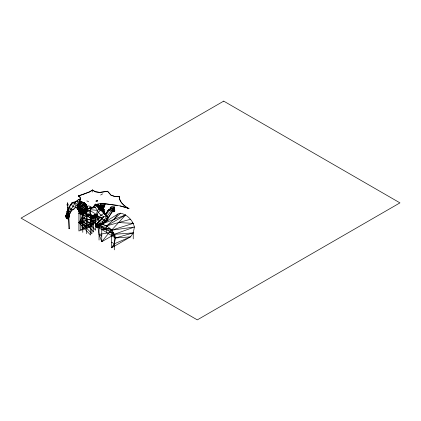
<?xml version="1.0" encoding="UTF-8"?>
<svg xmlns="http://www.w3.org/2000/svg" width="421" height="421" viewBox="0 0 421 421"><rect width="100%" height="100%" fill="white"/><g stroke="black" fill="none" stroke-linecap="round" stroke-linejoin="round"><path stroke-width="0.63" d="M90.768 215.142L90.768 219.594L98.935 216.636M102.887 206.632L103.461 205.685L100.293 205.18L98.988 206.185L100.293 205.18L102.545 206.148L102.545 208.8L102.598 207.106L103.04 206.827L100.403 204.253L103.461 205.685L102.545 208.8L101.871 207.895L100.293 206.948L100.403 204.253L100.972 203.438L104.503 205.095L104.676 205.853L104.045 207.448L102.866 208.979L103.461 205.685L105.071 204.274L103.545 203.559M67.502 206.595L67.623 204.511M90.599 214.989L90.573 217.557L98.119 216.168M78.906 210.458L78.906 230.992L90.573 226.766L90.72 214.92M80.406 199.791L78.669 199.496L76.522 201.406L72.159 202.543C68.734 206.306 68.281 211.547 65.829 215.678L66.186 217.815L67.265 218.41L67.686 217.946L68.739 218.01L68.56 218.667L67.502 218.836L67.292 216.894L68.234 215.273L68.965 215.073L69.107 215.994L67.549 216.447L68.991 216.562L69.102 216.231L68.597 216.015L69.128 215.605M70.054 205.58L68.823 208.611L71.796 210.358L73.58 209.537L75.727 207.253L77.632 206.979M103.334 210.537L103.287 212.216L104.145 211.395L104.192 209.711L100.34 207.053L97.614 204.49L100.219 207.111L104.192 209.711L102.477 211.358L95.672 203.932M85.074 203.769L86.458 205.448L85.958 208.248L85.137 209.2L84.179 209.995L81.532 210.8L79.095 209.869C78.427 207.232 79.137 204.317 80.732 202.159L81.442 201.801C83.958 202.29 86.847 204.18 86.989 206.943M77.864 204.338L79.653 202.464L81.442 201.801C79.753 201.985 78.201 203.122 77.553 204.695L77.664 205.195C76.948 207.206 77.417 209.958 79.437 211.016L81.316 213.3L79.569 210.91M98.851 225.882L98.803 227.019L98.093 227.766L96.746 227.193L95.399 225.83L95.33 225.277C97.546 221.925 101.898 220.488 103.729 216.657L106.481 216.278L107.818 217.104L105.139 221.63L97.861 226.751L97.593 227.382L98.093 227.766L98.282 227.403L115.465 237.965L130.547 236.855L133.241 232.881L134.415 227.019C132.841 220.378 127.389 214.705 120.701 213.184L118.001 213.973L101.75 224.125L100.672 224.44M106.103 213.847L107.992 210.558L109.992 209.237L110.623 207.248L111.554 206.511L114.412 206.89L114.807 211.158L113.596 211.816L112.112 210.816L113.028 210.937L112.781 211.205L112.112 210.816M114.412 206.89L112.991 208.427L112.339 211.453L107.592 219.304L106.487 221.009L105.266 221.304M77.611 208.021L77.38 206.606L77.611 208.021C78.022 210.637 80.201 213 82.69 213.863L82.295 213.252L86.652 211.737L87.605 210.695C87.205 208.453 87.931 206.306 86.005 204.495M77.553 204.695L77.285 207.248L78.401 210.179L79.437 211.016M68.013 215.263L67.613 207.343M68.965 228.729L69.612 228.64L68.965 228.729L68.149 217.183M83.842 213.163L82.79 211.789L83.874 211.116L85.242 210.437L86.652 211.737L84.158 213.394L82.463 213.51L81.806 211.431L79.043 210.653L79.474 210.237L78.438 209.663L77.285 207.248L77.653 205.543L79.137 205.59L82.111 206.8L85.137 209.2L84.963 209.921L83.142 211.137L81.806 211.431L79.853 210.768L81.748 213.463L81.479 213.358C78.569 210.305 79.274 205.427 82.037 202.517L82.8 202.175L85.589 203.896L86.737 205.801L86.31 208.258M79.622 201.88L80.264 197.923L79.464 196.086L78.874 195.781L78.259 196.007L79.48 196.197L80.274 198.033L79.137 203.38M67.407 205.437L67.097 204.89L67.407 205.437L67.534 204.296M80.348 212.258L79.658 211.795L79.753 210.974M99.124 209.874L99.198 209.274L97.051 205.874L95.641 204.453L100.219 207.111L102.477 211.358L102.477 206.174L96.909 204.243M87.379 208.221L87.521 207.179M66.529 217.678L66.46 218.183L67.502 218.836L68.234 218.641L68.655 216.573M80.022 199.365L79.827 200.749L80.416 199.465M87.605 210.695L86.531 209.226L85.242 210.437L86.863 209.742L87.363 206.822M67.286 204.611L67.328 205.111L67.297 204.543M67.66 202.88L68.018 204.969L67.649 205.459L67.644 204.374M67.649 205.459L68.018 204.969M67.855 204.669L67.76 205.148L67.865 204.601M80.695 202.406L83.553 203.196L85.821 204.732L86.526 205.774M110.623 207.248L113.923 207.69L114.717 208.442L113.454 209.811L112.77 209.932L112.939 209.532L110.139 208.042L112.991 208.427L112.033 212.042M97.24 227.303L97.735 227.008L97.804 227.561L96.746 227.193L97.319 224.588L98.43 222.377L99.919 223.314L100.814 224.646L98.803 227.019L97.019 226.503L95.93 225.146L95.793 224.514L96.841 223.34L97.283 223.651M97.319 224.588L99.919 223.314L99.524 225.772L97.019 226.503C99.419 222.393 104.866 221.046 106.481 216.278L100.856 210.226L99.198 209.274L97.409 210.353L90.573 209.726M97.13 214.573L96.872 216.11L95.109 217.494L92.962 217.394L91.689 215.878M99.051 226.54L98.951 227.119L98.219 227.093M85.247 209.5L85.752 210.226L84.589 210.984L84.232 210.458L86.205 208.711C84.358 206.074 80.879 204.332 77.706 204.311L77.832 206.753L78.832 208.163L80.264 208.695L82.174 208.353L84.395 206.774L84.816 205.511L84.374 202.88C81.595 204.122 79.864 207.558 80.327 210.547L80.879 211.542L81.421 211.616L84.321 210.411L82.174 208.353L78.869 206.769L78.248 205.374L78.453 204.201L79.006 202.985L80.732 202.159L79.995 202.148L79.695 202.727M96.798 214.4L96.567 215.731L96.872 216.11L97.477 214.952M94.983 215.063L94.757 216.32L95.109 217.494L96.588 216.052M65.986 215.957L66.839 211.689L68.828 208.29M79.743 200.701L79.032 203.354M107.592 219.304L107.86 217.878L112.339 211.453L111.37 210.6L109.697 209.984L108.297 209.968L105.182 214.657M105.229 222.309L101.75 224.125C108.439 225.645 113.891 231.318 115.465 237.965L114.291 243.822L111.591 247.795L111.591 230.198L125.621 214.936L101.75 224.125L101.75 241.722L114.57 234.318M66.965 214.01L66.097 216.368L66.46 218.183L65.913 217.131L66.36 217.125L65.829 215.678L67.113 213.81L68.002 213.826M67.502 218.836L67.56 218.552L68.013 218.815L68.291 217.515L68.923 217.12L68.418 216.904L67.281 217.446L68.812 217.452L68.418 216.904L69.039 216.552L68.418 216.904L68.923 217.12L68.744 217.773L67.686 217.946L68.076 218.494L68.628 218.346L68.739 218.01L68.234 217.799L68.76 217.389M67.113 213.81L66.381 214.963L66.492 215.578L67.734 216.126L69.176 215.673L68.781 215.126L69.286 215.336L69.176 215.673L68.781 215.126L69.286 215.336L68.597 216.015L69.102 216.231L68.928 216.883L67.865 217.052L68.26 217.599L67.265 218.41L68.013 218.815M65.871 216.405L66.944 214.699L67.949 214.231L66.986 214.236L66.944 214.699L68.234 215.273L68.107 215.878L68.56 216.141L68.655 215.731L69.107 215.994L69.191 215.284L68.907 215.363M68.812 217.452L68.36 217.194L68.476 216.62L68.928 216.883L69.012 216.178L68.723 216.252M68.56 218.667L68.644 217.957L68.176 218.083L68.67 218.331L68.049 218.688L68.56 218.667L68.107 218.404L68.581 218.278L68.049 218.688M68.628 218.346L68.234 217.799L68.744 217.773L68.828 217.068L68.36 217.194M92.188 192.071L92.462 189.95L89.768 191.755L78.259 196.007M96.819 214.568L96.567 215.731L94.757 216.32L92.431 215.82L92.962 217.394M66.36 215.473L66.218 215.057L66.834 214.963L66.986 214.236L65.829 215.678L66.097 216.368L68.376 217.031L67.281 217.446M77.18 205.395L77.269 205.011M79.932 211.842L80.085 211.579L80.837 212.926M86.073 208.253L85.952 209.353L86.805 209.958L87.61 208.411L86.915 207.927L87.384 208.653L86.936 209.511L86.579 208.437M77.822 206.432L76.922 205.764L77.059 205.006L77.569 205.19L77.653 206.295M77.611 204.969L77.39 206.348M93.52 206.516L95.267 207.374L97.409 210.353L96.425 214.436L93.625 215.72L88.894 215.173L83.858 213.205M105.071 204.274L104.676 205.853L103.24 207.116L102.598 207.106M86.473 205.816L86.694 204.943M67.097 204.89L67.67 202.811M85.442 212.673L83.874 211.116L84.589 210.984L83.205 211.553L82.411 212.51L79.069 211.279L77.753 209.148L78.064 208.327L78.832 208.163M86.626 209.674L87.421 208.116M66.834 214.963L66.944 214.699L66.492 215.578M74.007 208.532L73.58 209.537L71.175 209.063L69.418 207.085L72.159 202.543L73.212 202.754M103.171 208.716L104.503 205.095L103.24 207.116M99.182 224.851L99.919 223.314M97.851 227.093L97.593 227.382L98.54 227.587L99.903 225.482M79.437 210.558L79.069 211.279L82.411 212.51M96.677 226.245L96.488 226.614L96.13 225.856L95.399 225.83L95.583 225.461M107.992 210.558L108.297 209.968L110.16 208.837L112.991 208.427L114.275 211.731L113.207 211.589L113.47 211.3M77.232 205.174L76.922 205.764L77.427 205.953L77.617 205.59M77.496 204.664L77.785 204.106L78.29 204.296M79.548 208.427L79.695 208.137M81.19 202.275L81.037 201.969L83.174 202.754L83.374 202.375L85.31 203.543L85.821 204.732L85.295 207.548C83.9 209.458 81.153 210.416 78.985 209.337L77.338 207.016L78.869 206.769L78.395 207.627M79.901 210.395L80.001 211.005M81.316 208.037L81.027 208.595L80.516 207.374L82.111 206.8L82.995 205.874L83.684 204.711L83.553 203.196M77.917 208.527L78.711 210.753L80.316 211.553L81.806 211.431L81.532 210.8L78.438 209.663M81.311 213.1L80.39 212.547M86.489 208.821L86.936 207.963L86.705 208.195M86.458 209.537L87.321 207.879L86.589 207.353L85.868 208.248L85.952 209.353L86.789 209.284L86.458 209.537L85.726 209.005L86.589 207.353L87.321 207.879L87.231 208.427L86.726 208.237M95.688 226.035L95.93 225.146L98.43 222.377M101.898 218.115L99.335 217.315L96.919 214.778L98.261 212.242L100.856 210.226L102.114 210.742L107.818 217.104L106.571 218.441M115.386 235.865L111.591 235.618L113.412 232.218M68.944 214.773L71.775 210.058L68.933 215.152L68.444 213.836C69.544 209.453 74.043 207.1 74.738 202.485L78.669 199.496L79.927 199.717M112.991 208.427L107.066 216.231L107.86 217.878L106.487 221.009L105.476 219.836M89.536 208.174L90.573 208.611L90.573 235.039L78.906 222.72L84.337 213.242M96.056 224.34L87.084 214.863L87.084 223.135L98.746 218.909L87.084 214.863L78.906 222.72L90.573 226.766L97.33 215.078M100.545 209.516L102.477 206.174L99.367 207.148M101.424 219.967L102.093 218.925L104.224 219.957L105.139 221.63L103.929 222.251M98.872 225.314L97.861 226.751L98.161 226.482L98.803 227.019L99.435 226.451M94.346 205.474L93.394 206.858L91.331 208.111L93.467 206.874L95.467 204.538L94.346 205.474C101.072 201.222 109.765 205.038 117.233 205.406C122.174 205.953 139.646 211.626 120.101 205.953M98.509 227.303L99.014 226.614L98.951 227.119L98.698 226.935L99.093 226.966M100.293 206.948L101.935 204.969M106.034 214.842L109.697 209.984L111.565 208.237M96.467 223.63L97.904 225.093L99.524 225.772L97.904 225.093L96.467 223.63L97.846 222.767L103.729 216.657L100.919 215.173L98.261 212.242L97.409 210.353M113.686 219.53L118.001 213.973M101.035 224.056L100.235 225.077L103.471 222.604M102.229 222.52L104.224 219.957M111.223 230.161L101.75 241.722L99.051 234.418L97.967 227.798M114.475 244.28L111.591 247.795L130.547 236.855L114.291 243.822L111.591 242.159M66.839 211.689L67.676 210.732L69.46 211.253L70.386 212.726L69.549 213.689M96.199 226.403L95.33 225.277L95.746 224.814M95.399 225.83L95.814 225.361M96.746 227.193L97.004 226.982L96.304 226.724L95.33 225.277M114.859 210.074L113.949 211.063L112.781 211.205L112.154 210.411M80.327 212.142L78.906 213.51L90.573 217.557L92.862 215.368M90.573 226.766L100.13 217.583M99.73 208.805L102.477 206.174M80.879 211.542L81.458 212.668L82.332 212.779L87.115 210.132L87.305 208.742L87.363 210.474L86.137 211.31L82.353 213.037L80.053 212.189L82.353 213.037M67.792 214.952L67.576 215.157L67.676 214.41L68.965 215.073M120.701 213.184L106.671 225.877L106.671 232.581M95.93 225.146L96.23 224.877L95.793 224.514M103.013 208.353L104.045 207.448M99.124 206.185L100.293 205.18M81.532 210.8C83.853 209.726 86.563 208.258 86.2 205.122L85.589 203.896L84.147 202.88M90.573 208.611L90.573 210.932L90.552 208.605L95.267 207.374L97.051 205.874L94.72 204.669M96.525 214.347L93.625 215.72L91.836 215.484L85.042 213.779L84.442 212.716M97.019 226.503L100.498 224.172M76.522 201.406L71.296 204.348L73.065 206.695L75.727 207.253L78.438 209.753M100.645 195.012L102.598 193.876M82.79 211.789L83.205 211.553L82.732 210.5L80.264 208.695M125.621 214.936L106.671 225.877L130.547 219.257M112.486 230.245L101.75 229.545L107.323 226.324M111.591 235.618L114.38 234.013M68.234 217.799L68.855 217.441M67.549 216.447L68.56 216.141L67.734 216.126L68.076 216.036M67.686 217.946L68.076 218.494L67.265 218.41L68.197 217.92L67.744 217.662M100.877 219.562L102.093 218.925M100.13 207.079L99.324 206.7M103.461 205.685L102.545 206.148L101.871 207.895L101.408 205.464M102.887 222.762L105.139 221.63M101.919 223.519L108.223 220.446M92.457 207.685L91.341 208.195L87.352 208.605M78.306 196.107L79.285 195.676M89.373 208.116L92.325 207.316M87.147 208.379C85.631 205.269 82.237 203.685 79.006 202.985L78.522 203.19L78.501 203.88M80.316 211.553L82.106 212.005L83.205 211.553M98.693 225.451L100.814 224.646M82.595 194.644L89.815 191.855L92.478 190.055L95.199 191.787L99.677 192.481L104.055 191.897M97.204 214.431L94.309 214.994M100.893 210.621L102.114 210.742L99.198 209.274L100.545 208.958L100.582 210.137M106.408 191.592L107.508 191.218L111.065 195.155L115.333 196.591L119.29 196.496C119.122 201.806 123.811 205.122 127.563 208.037M97.083 214.557L93.625 215.72L91.778 215.32M132.162 222.714L133.241 223.377L111.591 230.198L134.415 227.019L114.291 234.318L99.593 225.251M78.906 222.72L98.777 216.51M81.379 212.742L78.906 213.51L81.432 213.042M94.63 215.347L97.235 214.536M79.774 195.46L82.032 194.807M115.465 237.965L133.241 232.881L133.241 238.902M68.486 216.573L67.934 216.72L68.376 217.031M67.265 218.41L67.607 218.32M118.133 196.849L119.29 196.496L118.148 196.749M80.327 210.547L82.311 210.137L80.374 210.337L79.095 209.869L77.953 208.537L79.474 210.237M98.498 227.082L106.676 225.572M101.75 229.545L109.886 228.171M113.06 232.066L99.051 234.418L101.75 236.086M104.629 191.802L106.913 191.418M67.292 216.894L68.444 216.71L68.049 216.162L68.444 216.71M90.725 208.2L87.363 208.527M112.375 209.942L113.454 209.811L113.923 207.69L114.544 211.442M83.169 213.51L84.158 213.394M96.883 201.028L97.651 200.949M90.468 215.036L88.894 215.173L85.042 213.779M110.16 208.837L112.244 209.048M95.535 225.903L96.13 225.856M99.703 224.867L103.624 224.572M133.241 232.881L114.291 234.318L114.291 249.842M89.478 207.285L90.878 207.19L90.883 207.942M96.919 214.778L90.573 210.842L86.952 210.974M69.107 215.994L68.597 216.015L68.991 216.562L68.539 216.299M68.418 216.904L68.928 216.883M79.137 205.59L78.248 205.374M79.985 203.217L79.006 202.985M81.458 212.668L81.927 213.521L82.463 213.51L80.674 212.852L80.043 211.763M86.694 233.692L86.694 210.953L88.763 210.942L91.836 215.484L96.425 214.436L97.588 215.026M79.506 204.443L78.453 204.201M81.785 213.273L82.421 213.3M92.173 215.405L93.625 215.72L92.441 215.31M92.304 215.436L93.004 215.468M118.606 222.567L133.241 223.377M88.205 205.916L91.025 206.5M82.621 202.638L84.147 203.038M101.34 203.506L117.28 205.316M82.427 202.406L83.668 202.543M98.503 227.298L111.186 229.287M81.037 201.969L83.374 202.375M80.022 201.633L76.88 200.996L78.616 204.053M81.316 213.3L80.511 212.594M102.093 217.994L99.335 217.315L100.919 215.173L103.876 213.479L105.255 213.926M99.719 210.111L102.114 210.742L99.719 210.047M80.074 210.863L79.811 210.763M88.636 201.564L86.831 200.933M95.888 205.469L97.051 205.874M102.977 209.29L104.192 209.711M94.099 206.969L95.267 207.374M88.878 214.457L91.836 215.484L88.589 213.373M85.1 220.783L93.694 223.767L82.032 227.993L82.032 212.937M84.242 203.148L85.31 203.543M83.684 204.711L82.484 204.138M82.995 205.874L81.706 205.253M78.122 204.353L77.617 204.164L77.127 205.106M77.896 204.564L77.453 204.48M87.105 208.221L87.61 208.411M82.111 206.8L81.037 206.295M86.742 209.037L87.158 209.084M86.805 209.958L86.116 209.49L86.279 209.095L86.431 209.326M81.074 209.437L81.779 209.695M78.711 210.753L82.106 212.005M79.658 211.795L82.332 212.779M79.369 210.574L78.401 210.179L80.406 211.379M87.2 209.184L90.573 210.842M77.753 209.148L78.764 209.653M68.176 215.557L68.623 215.82L68.234 215.273M68.291 217.515L68.744 217.773M85.252 213.547L86.831 214.463M68.007 207.327L68.66 215.173M112.781 211.205L113.596 211.816M77.864 204.88L74.738 202.485L75.727 207.253M106.697 218.567L107.466 219.178L107.139 217.573M127.489 208.111C123.763 205.195 119.032 201.891 119.269 196.591L115.333 196.696L111.033 195.255L107.508 191.218L99.666 192.376L95.225 191.681L92.462 189.95L92.488 190.487M94.357 215.11L100.193 221.272M82.032 219.72L93.694 232.039L93.694 215.694M85.921 204.474L86.642 205.343L86.984 207M95.641 204.453L96.383 205.437M97.125 206.422L99.351 209.374M67.865 217.052L68.26 217.599M86.763 207.911L86.258 207.721M82.8 202.175L83.174 202.754M86.437 208.537L85.931 208.353M78.006 204.453L77.617 204.164L76.964 205.422L77.469 205.606L77.569 205.19M77.311 206.248L77.496 206.527M100.682 217.441L101.251 218.573L101.193 217.336M105.697 214.994L104.045 210.91L104.187 212.494L104.94 214.315M67.465 207.564L68.081 207.595L67.944 206.537M104.045 210.91L104.187 212.494M86.694 210.953L87.105 214.494L87.105 213.842M68.749 216.457L69.612 228.64M82.753 213.668L82.784 232.334M99.051 226.693L99.051 240.054M98.746 216.62L98.746 221.978M95.593 214.978L95.593 230.213L83.926 217.894L95.593 221.941L83.926 226.166L83.926 213.173M91.91 215.468L91.91 233.755L80.243 221.435L91.91 225.482L80.243 229.708L80.243 212.037M86.273 208.853L86.237 209.195L87.1 207.537L86.273 208.853L85.768 208.663L86.421 207.411L86.926 207.595L86.273 208.853M223.704 101.124L21.05 218.125L197.296 319.876L399.95 202.875L223.704 101.124M96.883 200.917L95.83 201.143L97.661 200.843L96.883 200.917"/></g></svg>
